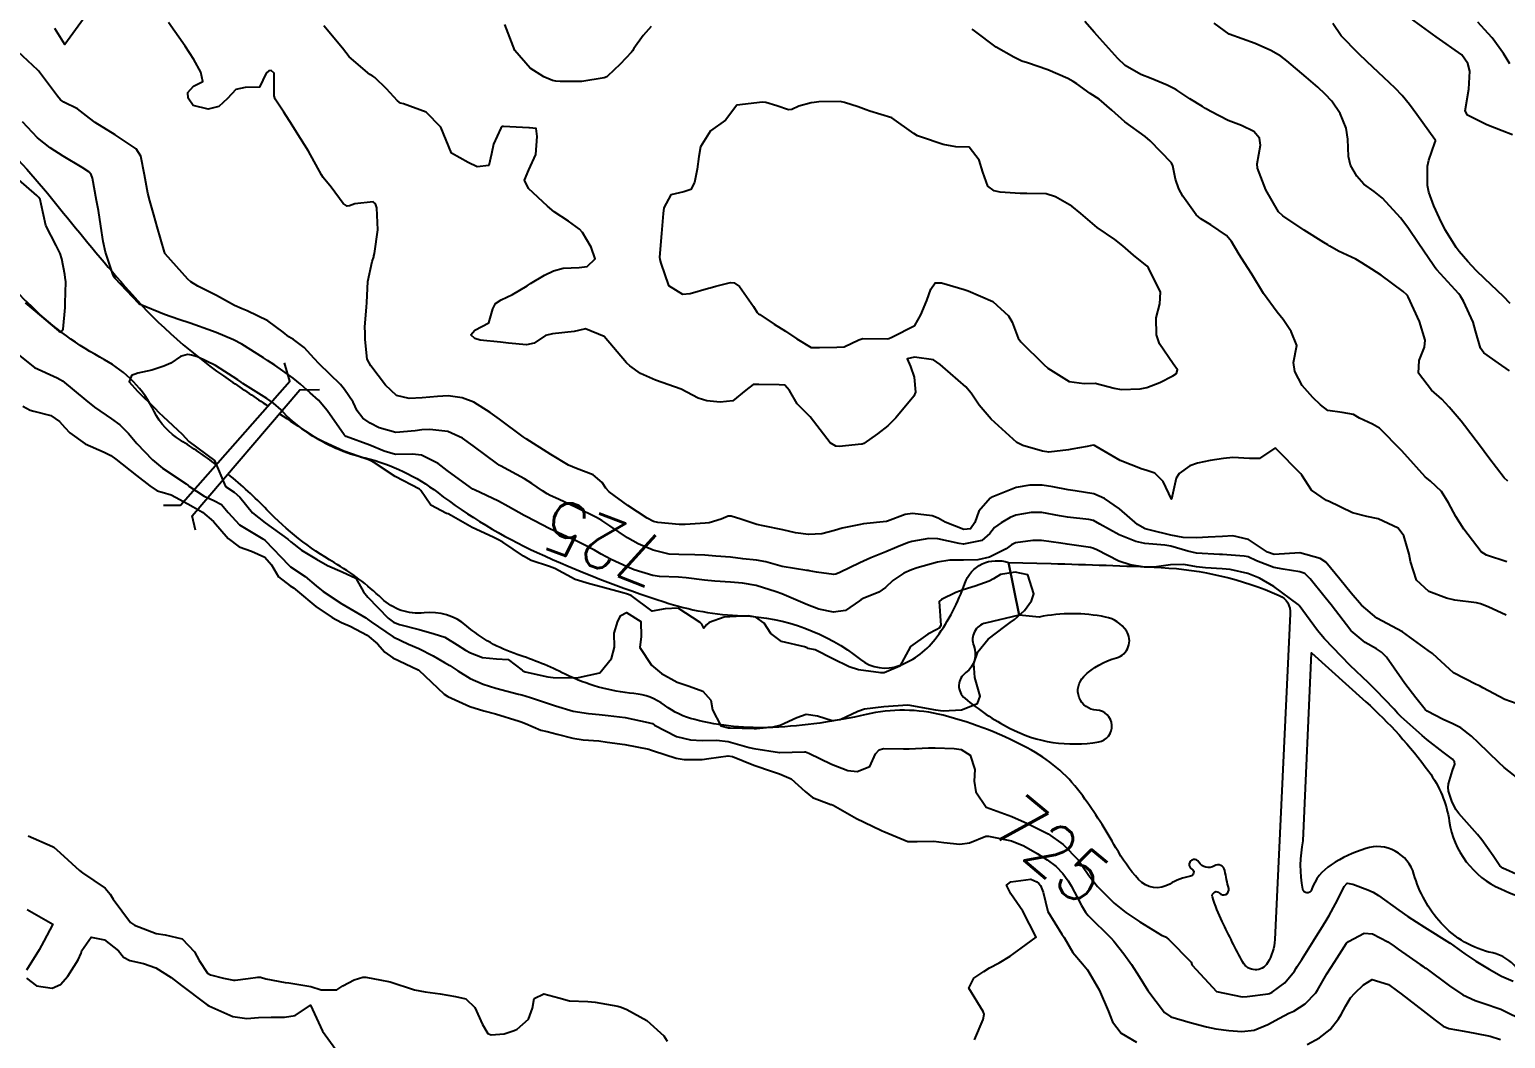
# Model space of a CAD drawing. Header units: metres. Extents: x 318500 to 325275, y 7408834 to 7428799.
# Drawn here: x 319965.3 to 320079.4, y 7410750.4 to 7410828.4 of the extents above; entities that cross this region are included whole.
import ezdxf
from ezdxf.enums import TextEntityAlignment as Align

# ---------------------------------------------------------------- set-up
doc = ezdxf.new("R2010")
doc.units = ezdxf.units.M
doc.header["$MEASUREMENT"] = 0
for name, color, linetype in [('Cotas', 45, 'Continuous'), ('Curvas de Nivel 1m', 11, 'Continuous'), ('Curvas de Nivel 5m', 15, 'Continuous'), ('Hidrografia', 140, 'Continuous'), ('Pontes_Viadutos_Tubos', 190, 'Continuous')]:
    doc.layers.add(name, color=color, linetype=linetype)
doc.styles.add('Style-STANDARD', font='STANDARD.shx')

msp = doc.modelspace()

# ---------------------------------------------------------------- linework, layer by layer
at = {"layer": 'Curvas de Nivel 1m', "flags": 128}
for points, elevation in [([(319969.51, 7410829.23), (319968.05, 7410827.24), (319967.3, 7410828.49)], 727), ([(320079.98, 7410820.26), (320079.16, 7410820.58), (320077.99, 7410821.05), (320076.49, 7410821.79), (320076.32, 7410822.11), (320076.6, 7410823.79), (320076.66, 7410825.18), (320076.52, 7410825.79), (320076.06, 7410826.44), (320074.08, 7410827.83), (320072.09, 7410829.28)], 733), ([(320081.12, 7410775.99), (320079.39, 7410776.62), (320077.67, 7410777.5), (320077.41, 7410777.66), (320077.15, 7410777.77), (320075.42, 7410778.66), (320074.15, 7410779.82), (320073.78, 7410780.16), (320073.45, 7410780.4), (320071.46, 7410781.85), (320069.48, 7410782.89), (320068.31, 7410783.9), (320067.5, 7410784.84), (320066.62, 7410785.92), (320065.53, 7410787.23), (320065.11, 7410787.52), (320063.54, 7410787.95), (320061.54, 7410787.83), (320061.04, 7410787.99), (320059.55, 7410788.99), (320058.34, 7410789.25), (320057.56, 7410789.22), (320056.45, 7410789.16), (320055.56, 7410789.11), (320054.5, 7410789.14), (320053.56, 7410789.32), (320051.98, 7410789.69), (320051.57, 7410789.8), (320050.97, 7410790.13), (320049.59, 7410791.34), (320048.43, 7410792.16), (320047.6, 7410792.51), (320046.16, 7410792.75), (320045.61, 7410792.81), (320044.43, 7410793.04), (320043.61, 7410793.17), (320042.66, 7410793.19), (320041.61, 7410792.99), (320039.79, 7410792.28), (320039.66, 7410792.22), (320039.6, 7410792.17), (320038.72, 7410791.16), (320038.4, 7410790.3), (320038.07, 7410789.8), (320037.56, 7410789.74), (320036.11, 7410790.32), (320035.57, 7410790.62), (320035.11, 7410790.8), (320033.58, 7410790.98), (320033.03, 7410790.92), (320031.65, 7410790.39), (320031.59, 7410790.37), (320031.57, 7410790.37), (320029.8, 7410790.18), (320029.57, 7410790.15), (320028.14, 7410789.85), (320027.56, 7410789.67), (320026.59, 7410789.42), (320025.55, 7410789.36), (320024.54, 7410789.49), (320023.56, 7410789.73), (320022.05, 7410790.03), (320021.56, 7410790.14), (320020.33, 7410790.54), (320019.57, 7410790.78), (320019.34, 7410790.78), (320018.79, 7410790.56), (320017.86, 7410790.27), (320017.56, 7410790.23), (320016.01, 7410790.15), (320015.56, 7410790.15), (320013.9, 7410790.29), (320013.57, 7410790.38), (320013.08, 7410790.63), (320011.58, 7410791.61), (320010.15, 7410792.67), (320009.89, 7410792.96), (320009.61, 7410793.38), (320008.9, 7410793.98), (320007.62, 7410794.46), (320006.99, 7410794.72), (320005.63, 7410795.56), (320003.73, 7410796.76), (320003.65, 7410796.81), (320003.5, 7410796.92), (320001.67, 7410798.27), (320000.95, 7410798.8), (319999.69, 7410799.59), (319998.79, 7410799.93), (319997.69, 7410800.08), (319996.88, 7410800.04), (319995.69, 7410799.94), (319994.67, 7410799.89), (319993.69, 7410800.1), (319992.84, 7410800.9), (319991.72, 7410802.41), (319991.44, 7410802.92), (319991.27, 7410804.45), (319991.27, 7410804.93), (319991.26, 7410805.42), (319991.39, 7410806.93), (319991.4, 7410807.31), (319991.49, 7410808.92), (319991.83, 7410810.47), (319991.94, 7410810.82), (319991.96, 7410810.92), (319992, 7410811.08), (319992.27, 7410812.91), (319992.17, 7410814.63), (319992.08, 7410814.92), (319991.89, 7410815.08), (319990.49, 7410814.94), (319990.06, 7410814.78), (319989.89, 7410814.75), (319989.58, 7410814.95), (319988.65, 7410816.22), (319988.04, 7410816.97), (319987.91, 7410817.16), (319986.89, 7410818.99), (319985.96, 7410820.48), (319985.63, 7410821.01), (319985, 7410822.02), (319984.31, 7410823.03), (319984.24, 7410823.28), (319984.24, 7410825.03), (319984.02, 7410825.23), (319983.84, 7410825.22), (319983.62, 7410825.03), (319983.1, 7410823.94), (319982, 7410823.92), (319981.29, 7410823.77), (319980.63, 7410823.07), (319979.98, 7410822.45), (319979.15, 7410822.26), (319977.98, 7410822.52), (319977.6, 7410823.11), (319977.57, 7410823.54), (319978, 7410824.03), (319978.73, 7410824.38), (319978.58, 7410825.1), (319978.03, 7410826.08), (319977.37, 7410827.12), (319976.07, 7410828.95)], 727), ([(320079.48, 7410783.14), (320078.08, 7410783.76), (320077.49, 7410784), (320077.19, 7410784.07), (320075.5, 7410784.3), (320074.87, 7410784.43), (320073.51, 7410784.96), (320072.56, 7410785.84), (320072.09, 7410787.29), (320071.98, 7410787.85), (320071.56, 7410789.27), (320071.12, 7410789.86), (320069.58, 7410790.58), (320068.72, 7410790.76), (320067.59, 7410791.05), (320065.75, 7410791.93), (320065.6, 7410792), (320064.44, 7410792.78), (320063.68, 7410793.96), (320063.62, 7410794.05), (320061.71, 7410795.99), (320061.65, 7410796.02), (320061.61, 7410796.03), (320061.53, 7410795.99), (320060.4, 7410795.24), (320059.64, 7410795.24), (320058.36, 7410795.31), (320057.64, 7410795.23), (320056.61, 7410795.08), (320055.63, 7410794.88), (320055.04, 7410794.67), (320054.21, 7410794.08), (320053.98, 7410793.72), (320053.6, 7410792.09), (320052.97, 7410793.46), (320052.31, 7410794.11), (320051.62, 7410794.35), (320051.33, 7410794.42), (320049.63, 7410795.08), (320047.79, 7410796.17), (320047.65, 7410796.25), (320047.56, 7410796.26), (320047.1, 7410796.18), (320045.9, 7410795.95), (320045.65, 7410795.9), (320044.13, 7410795.74), (320043.64, 7410795.81), (320042.11, 7410796.25), (320041.65, 7410796.47), (320039.68, 7410798.28), (320038.75, 7410799.36), (320038.12, 7410800.3), (320037.71, 7410800.77), (320035.94, 7410802.33), (320035.73, 7410802.51), (320035.21, 7410802.87), (320033.74, 7410803.07), (320033.17, 7410802.94), (320033.43, 7410802.36), (320033.72, 7410801.54), (320033.81, 7410800.36), (320033.7, 7410800.06), (320032.29, 7410798.38), (320031.99, 7410798.07), (320031.67, 7410797.76), (320030.89, 7410797.16), (320029.83, 7410796.41), (320029.71, 7410796.35), (320029.65, 7410796.34), (320027.92, 7410796.16), (320027.65, 7410796.19), (320027.23, 7410796.45), (320025.68, 7410798.47), (320024.67, 7410799.46), (320024.07, 7410800.49), (320023.71, 7410800.91), (320023.27, 7410800.93), (320021.71, 7410800.97), (320021.28, 7410800.95), (320020.7, 7410800.53), (320019.69, 7410799.7), (320018.72, 7410799.59), (320017.69, 7410799.7), (320017.01, 7410799.9), (320015.7, 7410800.6), (320013.71, 7410801.3), (320012.55, 7410801.81), (320011.73, 7410802.4), (320011.49, 7410802.65), (320009.76, 7410804.68), (320008.32, 7410805.26), (320007.76, 7410805.14), (320007.43, 7410805.05), (320005.76, 7410804.87), (320005.21, 7410804.74), (320004.35, 7410804.16), (320003.75, 7410804.03), (320002.37, 7410804.16), (320001.75, 7410804.23), (320000.18, 7410804.38), (319999.76, 7410804.51), (319999.46, 7410804.81), (319999.76, 7410805.16), (320000.83, 7410805.74), (320001.16, 7410806.8), (320001.36, 7410807.22), (320001.79, 7410807.52), (320002.67, 7410807.91), (320003.81, 7410808.59), (320003.91, 7410808.66), (320004.05, 7410808.76), (320005.14, 7410809.42), (320005.83, 7410809.75), (320006.59, 7410809.96), (320007.83, 7410810.02), (320008.45, 7410810.09), (320009.06, 7410810.69), (320008.75, 7410811.59), (320008.08, 7410812.71), (320007.86, 7410812.97), (320006.99, 7410813.6), (320005.88, 7410814.32), (320005.37, 7410814.74), (320003.91, 7410816.12), (320003.59, 7410816.77), (320003.93, 7410817.56), (320004.46, 7410818.75), (320004.58, 7410820.13), (320004.49, 7410820.75), (320003.97, 7410820.8), (320003.92, 7410820.81), (320001.97, 7410820.92), (320001.86, 7410820.9), (320001.77, 7410820.79), (320001.21, 7410819.54), (320001.05, 7410818.8), (320000.84, 7410817.89), (319999.93, 7410817.79), (319999.23, 7410818.12), (319997.94, 7410818.84), (319997.14, 7410820.85), (319995.99, 7410822.01), (319994.23, 7410822.66), (319994, 7410822.72), (319993.78, 7410822.89), (319992.94, 7410823.83), (319992.02, 7410824.7), (319991.88, 7410824.79), (319991.63, 7410824.93), (319990.04, 7410826.29), (319989.52, 7410826.96), (319988.08, 7410828.69)], 728), ([(320013.39, 7410828.64), (320012.77, 7410827.94), (320012.05, 7410826.94), (320011.94, 7410826.76), (320011.86, 7410826.65), (320010.98, 7410825.72), (320010.02, 7410824.8), (320009.95, 7410824.75), (320009.76, 7410824.68), (320008.02, 7410824.38), (320006.36, 7410824.38), (320006.02, 7410824.41), (320005.75, 7410824.47), (320005.1, 7410824.74), (320004.03, 7410825.42), (320002.84, 7410826.78), (320002.08, 7410828.79)], 729), ([(320079.54, 7410787.26), (320077.96, 7410787.77), (320077.54, 7410788.03), (320076.21, 7410789.79), (320075.58, 7410790.75), (320075.03, 7410791.81), (320074.49, 7410792.69), (320073.62, 7410793.49), (320073.23, 7410793.83), (320071.65, 7410795.58), (320071.4, 7410795.85), (320069.68, 7410797.58), (320069.14, 7410797.89), (320068.15, 7410798.36), (320067.69, 7410798.64), (320066.81, 7410798.79), (320065.69, 7410798.95), (320065.14, 7410799.38), (320064.54, 7410799.95), (320063.71, 7410800.89), (320063.15, 7410801.97), (320063.05, 7410802.66), (320063.29, 7410803.97), (320062.86, 7410805.07), (320062.24, 7410805.98), (320061.79, 7410806.55), (320060.72, 7410808), (320059.83, 7410809.48), (320059.49, 7410810.02), (320058.83, 7410811.01), (320058.24, 7410812.03), (320057.87, 7410812.47), (320056.64, 7410813.3), (320055.89, 7410813.78), (320055.52, 7410814.07), (320054.48, 7410815.51), (320054.18, 7410816.09), (320053.93, 7410816.83), (320053.72, 7410817.88), (320053.6, 7410818.1), (320051.97, 7410819.81), (320051.58, 7410820.13), (320049.99, 7410821.27), (320049.01, 7410822.16), (320048.01, 7410823.03), (320047.31, 7410823.47), (320046.29, 7410824.2), (320046.02, 7410824.4), (320045.6, 7410824.63), (320044.04, 7410825.29), (320042.47, 7410825.82), (320042.05, 7410825.97), (320041.42, 7410826.26), (320040.06, 7410827.04), (320038.37, 7410828.31), (320038.21, 7410828.44)], 729), ([(320079.73, 7410802.03), (320078.89, 7410802.61), (320077.75, 7410803.4), (320077.49, 7410803.77), (320077.12, 7410805.12), (320076.93, 7410805.78), (320076.18, 7410807.41), (320075.95, 7410807.8), (320075.81, 7410807.97), (320074.13, 7410809.83), (320074, 7410809.99), (320073.84, 7410810.22), (320072.74, 7410811.84), (320071.88, 7410813.11), (320071.32, 7410813.86), (320069.91, 7410815.37), (320069.28, 7410815.89), (320068.48, 7410816.46), (320067.93, 7410817.07), (320067.45, 7410817.91), (320067.28, 7410818.59), (320067.25, 7410819.92), (320067.12, 7410820.78), (320066.65, 7410821.92), (320066.01, 7410822.86), (320065.49, 7410823.41), (320064.92, 7410823.95), (320064.03, 7410824.72), (320062.52, 7410825.98), (320062.06, 7410826.34), (320061.28, 7410826.78), (320060.07, 7410827.32), (320058.08, 7410828.04), (320056.92, 7410828.89)], 731), ([(320079.8, 7410807.23), (320079.28, 7410807.76), (320077.83, 7410809.13), (320077.16, 7410809.78), (320076.53, 7410810.47), (320075.85, 7410811.25), (320075.62, 7410811.56), (320075.45, 7410811.81), (320074.77, 7410812.92), (320074.33, 7410813.82), (320073.9, 7410814.77), (320073.51, 7410815.83), (320073.41, 7410816.35), (320073.4, 7410817.84), (320073.49, 7410818.3), (320073.97, 7410819.64), (320074.02, 7410819.77), (320074.02, 7410819.83), (320073.97, 7410819.91), (320072.57, 7410821.84), (320072.01, 7410822.62), (320071.45, 7410823.3), (320070.91, 7410823.87), (320070.03, 7410824.7), (320068.73, 7410825.9), (320068.06, 7410826.55), (320066.73, 7410827.92), (320066.09, 7410828.87)], 732), ([(320079.76, 7410825.75), (320079.27, 7410826.55), (320078.39, 7410827.77), (320078.08, 7410828.11), (320077.28, 7410828.97)], 734), ([(320080.91, 7410770.12), (320079.32, 7410771.35), (320078.91, 7410771.75), (320077.35, 7410773.26), (320076.79, 7410773.78), (320075.98, 7410774.41), (320075.37, 7410774.72), (320074.62, 7410775.06), (320073.38, 7410775.71), (320073.23, 7410775.83), (320072.49, 7410776.74), (320071.66, 7410777.85), (320071.41, 7410778.17), (320070.23, 7410779.87), (320069.85, 7410780.28), (320069.45, 7410780.52), (320068.58, 7410781.02), (320067.49, 7410781.91), (320067.46, 7410781.94), (320065.94, 7410783.93), (320065.5, 7410784.5), (320064.34, 7410785.95), (320063.91, 7410786.34), (320063.53, 7410786.49), (320062.23, 7410786.68), (320061.53, 7410786.82), (320060.19, 7410787.34), (320059.54, 7410787.63), (320059.22, 7410787.69), (320057.54, 7410787.81), (320057.31, 7410787.82), (320055.54, 7410787.93), (320054.86, 7410788.08), (320053.55, 7410788.47), (320053.1, 7410788.55), (320051.55, 7410788.67), (320050.85, 7410788.83), (320049.56, 7410789.33), (320048.08, 7410790.16), (320047.57, 7410790.44), (320047.22, 7410790.53), (320045.58, 7410790.71), (320044.96, 7410790.82), (320043.58, 7410791.06), (320042.76, 7410791.06), (320041.58, 7410790.86), (320041.15, 7410790.69), (320040.45, 7410790.27), (320039.94, 7410789.9), (320039.56, 7410789.44), (320038.94, 7410788.9), (320037.54, 7410788.62), (320037.19, 7410788.67), (320035.55, 7410789.03), (320034.84, 7410789.06), (320033.55, 7410788.82), (320033.2, 7410788.71), (320032.38, 7410788.38), (320031.54, 7410788.03), (320030.37, 7410787.56), (320029.53, 7410787.18), (320027.96, 7410786.43), (320027.67, 7410786.29), (320027.52, 7410786.26), (320026.18, 7410786.46), (320025.61, 7410786.56), (320025.52, 7410786.57), (320025.42, 7410786.58), (320023.52, 7410786.88), (320022.26, 7410787.24), (320021.53, 7410787.37), (320020.48, 7410787.48), (320019.53, 7410787.6), (320018.39, 7410787.7), (320017.53, 7410787.76), (320016.75, 7410787.79), (320015.53, 7410787.81), (320014.78, 7410787.85), (320013.54, 7410788.15), (320012.38, 7410788.64), (320011.55, 7410789.12), (320010.19, 7410790.04), (320009.57, 7410790.46), (320009.15, 7410790.69), (320007.58, 7410791.46), (320006.22, 7410792.09), (320005.59, 7410792.37), (320005.36, 7410792.5), (320005, 7410792.74), (320004.16, 7410793.31), (320003.6, 7410793.66), (320001.74, 7410794.67), (320001.62, 7410794.73), (320001.53, 7410794.79), (319999.64, 7410796.23), (319998.8, 7410796.82), (319997.66, 7410797.32), (319996.29, 7410797.49), (319995.66, 7410797.46), (319995.15, 7410797.38), (319993.65, 7410797.26), (319992.37, 7410797.62), (319991.66, 7410797.96), (319991.09, 7410798.35), (319990.67, 7410798.93), (319990.34, 7410799.6), (319989.69, 7410800.58), (319989.36, 7410800.95), (319987.72, 7410802.55), (319987.33, 7410802.98), (319986.57, 7410803.82), (319985.74, 7410804.43), (319985.39, 7410804.65), (319984.93, 7410805.01), (319983.76, 7410805.89), (319982.15, 7410806.67), (319981.78, 7410806.81), (319981.18, 7410807.06), (319979.79, 7410807.85), (319978.34, 7410808.57), (319977.81, 7410808.89), (319977.57, 7410809.11), (319975.83, 7410811.07), (319975.8, 7410811.1), (319975.79, 7410811.13), (319975.76, 7410811.2), (319975.2, 7410813.14), (319974.93, 7410814.09), (319974.64, 7410815.15), (319974.49, 7410815.75), (319974.22, 7410817.16), (319973.93, 7410818.62), (319973.58, 7410819.17), (319971.96, 7410820.26), (319970.42, 7410821.21), (319969.97, 7410821.56), (319969.03, 7410822.28), (319967.99, 7410822.79), (319967.72, 7410822.98), (319967.49, 7410823.25), (319966.02, 7410825.21), (319965.97, 7410825.27), (319964.05, 7410827.06)], 726), ([(319965, 7410807.28), (319965.77, 7410806.62), (319967.41, 7410805.25), (319967.59, 7410805.08), (319967.75, 7410805), (319967.94, 7410805.24), (319968.1, 7410806.91), (319968.1, 7410807.24), (319968.15, 7410808.89), (319968.1, 7410809.24), (319968.05, 7410809.47), (319967.82, 7410810.69), (319967.69, 7410811.1), (319967.62, 7410811.24), (319967.38, 7410811.71), (319966.6, 7410813.26), (319966.24, 7410814.91), (319966.16, 7410815.27), (319966.05, 7410815.43), (319965.89, 7410815.58), (319963.91, 7410817.29)], 724), ([(319964.81, 7410799.28), (319965.37, 7410798.98), (319965.67, 7410798.89), (319966.99, 7410798.57), (319967.66, 7410798.11), (319968.06, 7410797.64), (319968.46, 7410797.23), (319969.64, 7410796.37), (319971.1, 7410795.72), (319971.62, 7410795.46), (319972, 7410795.18), (319973.6, 7410793.93), (319974.64, 7410793.14), (319975.19, 7410792.74), (319975.59, 7410792.64), (319976.27, 7410792.43), (319977.58, 7410791.73), (319977.98, 7410791.51), (319978.7, 7410791.09), (319979.56, 7410790.36), (319980.7, 7410789.06), (319981.53, 7410788.41), (319982.5, 7410788.07), (319983.52, 7410787.62), (319984.05, 7410787.02), (319984.57, 7410786.09), (319985.49, 7410785.4), (319985.74, 7410785.25), (319986.05, 7410784.99), (319987.47, 7410783.8), (319988.72, 7410782.96), (319989.45, 7410782.57), (319990.12, 7410782.27), (319991.44, 7410781.57), (319992.22, 7410780.91), (319992.79, 7410780.26), (319993.42, 7410779.82), (319995.38, 7410778.9), (319995.41, 7410778.89), (319997.38, 7410777.03), (319997.67, 7410776.84), (319999.37, 7410776.06), (320000.44, 7410775.73), (320001.36, 7410775.49), (320003.18, 7410774.94), (320003.35, 7410774.88), (320003.68, 7410774.76), (320004.86, 7410774.25), (320005.34, 7410774.13), (320006.12, 7410773.94), (320007.34, 7410773.62), (320008.14, 7410773.5), (320009.34, 7410773.4), (320009.99, 7410773.32), (320011.34, 7410773.12), (320013.2, 7410772.76), (320013.33, 7410772.72), (320013.58, 7410772.63), (320015.32, 7410772.06), (320015.95, 7410771.96), (320017.32, 7410771.97), (320017.85, 7410772.04), (320019.33, 7410772.25), (320019.68, 7410772.19), (320021.32, 7410771.53), (320022.77, 7410771.03), (320023.31, 7410770.87), (320024.21, 7410770.48), (320025.29, 7410769.49), (320025.86, 7410769.04), (320027.28, 7410768.5), (320027.33, 7410768.49), (320027.46, 7410768.44), (320029.26, 7410767.4), (320031.13, 7410766.51), (320031.25, 7410766.45), (320031.38, 7410766.39), (320033.24, 7410765.63), (320033.96, 7410765.63), (320035.24, 7410765.65), (320036.01, 7410765.55), (320037.24, 7410765.43), (320038, 7410765.53), (320039.25, 7410766.03), (320039.47, 7410766.05), (320041.24, 7410765.69), (320042.19, 7410765.29), (320043.23, 7410764.71), (320044.01, 7410764.22), (320044.7, 7410763.69), (320045.21, 7410763.16), (320045.61, 7410762.6), (320045.86, 7410762.19), (320046.66, 7410760.69), (320046.95, 7410760.17), (320047.17, 7410759.9), (320048.94, 7410758.15), (320049.14, 7410757.93), (320049.93, 7410756.94), (320050.53, 7410756.13), (320051.11, 7410755.2), (320051.78, 7410754.11), (320053.06, 7410752.4), (320053.56, 7410752.08), (320055.06, 7410751.63), (320056.31, 7410751.31), (320057.05, 7410751.15), (320058.03, 7410751.01), (320059.05, 7410750.94), (320060.01, 7410751.04), (320061.05, 7410751.47), (320061.96, 7410751.98), (320062.69, 7410752.35), (320063.07, 7410752.52), (320063.94, 7410753.08), (320064.76, 7410753.93), (320064.89, 7410754.13), (320065.1, 7410754.49), (320065.63, 7410755.41), (320065.95, 7410755.92), (320066.41, 7410756.64), (320067.14, 7410757.76), (320067.28, 7410757.91), (320068.51, 7410758.53), (320069.15, 7410758.5), (320070.33, 7410757.86), (320070.81, 7410757.53), (320071.13, 7410757.3), (320072.83, 7410756.13), (320073.12, 7410755.93), (320073.18, 7410755.89), (320073.26, 7410755.83), (320075.1, 7410754.46), (320076.14, 7410753.78), (320077.08, 7410753.34), (320077.71, 7410753.13), (320079.07, 7410752.67), (320081.01, 7410751.72)], 726), ([(319965.23, 7410766.06), (319967.12, 7410765.24), (319967.22, 7410765.18), (319967.69, 7410764.76), (319969.19, 7410763.4), (319969.44, 7410763.21), (319971.18, 7410762.01), (319971.56, 7410761.57), (319971.79, 7410761.18), (319973.14, 7410759.37), (319973.45, 7410759.16), (319975.13, 7410758.51), (319975.83, 7410758.42), (319977.12, 7410758.1), (319978.09, 7410757.1), (319978.44, 7410756.42), (319979.09, 7410755.46), (319979.33, 7410755.31), (319980.34, 7410755.06), (319981.09, 7410754.91), (319981.23, 7410754.91), (319982.23, 7410755.04), (319982.98, 7410755.15), (319983.09, 7410755.15), (319983.2, 7410755.14), (319983.6, 7410755.02), (319985.09, 7410754.72), (319985.39, 7410754.69), (319987.08, 7410754.42), (319987.88, 7410754.16), (319989.08, 7410754.15), (319989.55, 7410754.48), (319990.42, 7410754.93), (319991.09, 7410755.14), (319991.33, 7410755.15), (319992.53, 7410754.9), (319993.09, 7410754.81), (319993.2, 7410754.77), (319995.08, 7410754.15), (319995.92, 7410754.01), (319997.08, 7410753.85), (319998.26, 7410753.64), (319999.07, 7410753.47), (319999.76, 7410752.8), (320000.35, 7410751.48), (320000.76, 7410750.79), (320001.03, 7410750.67), (320002.03, 7410750.77), (320002.79, 7410751.01), (320003.04, 7410751.11), (320003.9, 7410751.89), (320004.21, 7410752.74), (320004.34, 7410753.48), (320005.08, 7410753.86), (320006.24, 7410753.55), (320007.07, 7410753.32), (320008.5, 7410753.26), (320009.07, 7410753.2), (320010.81, 7410752.9), (320011.06, 7410752.83), (320011.5, 7410752.65), (320013.05, 7410751.78), (320014.37, 7410750.61), (320014.62, 7410750.2)], 727), ([(320038.38, 7410750.29), (320039.06, 7410751.87), (320039.14, 7410752.28), (320039.06, 7410752.49), (320037.94, 7410754.3), (320038.32, 7410755.07), (320039.11, 7410755.59), (320039.54, 7410755.85), (320040.28, 7410756.26), (320041.13, 7410756.76), (320041.99, 7410757.38), (320043.14, 7410758.23), (320042.12, 7410760.24), (320041.19, 7410761.59), (320040.86, 7410762.26), (320041.2, 7410762.5), (320042.73, 7410762.71), (320043.2, 7410762.5), (320043.36, 7410762.38), (320043.49, 7410762.23), (320043.69, 7410761.72), (320044.06, 7410760.22), (320045.14, 7410758.46), (320045.31, 7410758.2), (320045.99, 7410757.05), (320046.72, 7410756.18), (320047.11, 7410755.71), (320048.01, 7410754.16), (320048.73, 7410752.49), (320048.86, 7410752.15), (320049.06, 7410751.7), (320049.72, 7410750.81), (320050.91, 7410750.12)], 727), ([(319965.16, 7410760.38), (319967.14, 7410759.24), (319966.45, 7410757.92), (319966.08, 7410757.26), (319965.09, 7410755.67)], 728), ([(319965.09, 7410755.06), (319965.88, 7410754.46), (319967.08, 7410754.29), (319967.74, 7410754.57), (319968.3, 7410755.22), (319969.1, 7410756.48), (319969.33, 7410756.99), (319969.37, 7410757.21), (319970.09, 7410758.24), (319971.12, 7410758.03), (319972.21, 7410757.17), (319972.61, 7410756.68), (319973.1, 7410756.44), (319974.15, 7410756.19), (319975.1, 7410755.86), (319976.28, 7410755.12), (319977.08, 7410754.49), (319978.96, 7410753.08), (319979.06, 7410753.01), (319979.2, 7410752.93), (319981.05, 7410752.09), (319982.14, 7410751.94), (319983.04, 7410752.01), (319984, 7410752.06), (319985.05, 7410752.06), (319985.87, 7410752.17), (319987.06, 7410752.97), (319987.98, 7410750.96), (319989.02, 7410749.56)], 728), ([(320064.11, 7410749.94), (320065.05, 7410750.45), (320065.88, 7410751.09), (320066.53, 7410751.92), (320066.72, 7410752.25), (320067.08, 7410752.92), (320067.45, 7410753.54), (320067.79, 7410753.9), (320068.44, 7410754.55), (320069.11, 7410754.96), (320070.39, 7410754.57), (320071.09, 7410754.06), (320071.36, 7410753.85), (320073.07, 7410752.54), (320073.98, 7410751.82), (320074.61, 7410751.36), (320075.05, 7410751.18), (320076.23, 7410750.96), (320077.05, 7410750.82), (320078.24, 7410750.57), (320079.05, 7410750.32)], 727)]:
    msp.add_lwpolyline(points, dxfattribs=dict(at, elevation=elevation))
for points, elevation in [([(320050.68, 7410810.97), (320049.86, 7410811.68), (320049.23, 7410812.16), (320047.87, 7410813.1), (320046.6, 7410814.19), (320045.9, 7410814.75), (320044.65, 7410815.48), (320043.91, 7410815.7), (320042.43, 7410815.72), (320041.91, 7410815.73), (320040.36, 7410815.83), (320039.91, 7410815.93), (320039.4, 7410816.29), (320039.03, 7410817.39), (320038.73, 7410818.3), (320037.96, 7410819.31), (320036.94, 7410819.34), (320035.96, 7410819.52), (320034.21, 7410820.11), (320033.97, 7410820.2), (320033.69, 7410820.36), (320031.99, 7410821.57), (320030.3, 7410822.1), (320030, 7410822.19), (320029.4, 7410822.42), (320028.33, 7410822.76), (320028, 7410822.83), (320026.35, 7410822.81), (320026, 7410822.77), (320025.75, 7410822.73), (320024.79, 7410822.48), (320024.26, 7410822.22), (320024, 7410822.21), (320023.11, 7410822.5), (320022.24, 7410822.76), (320022, 7410822.79), (320020, 7410822.55), (320019.14, 7410821.4), (320017.97, 7410820.57), (320017.2, 7410819.33), (320017.06, 7410818.58), (320016.95, 7410817.6), (320016.74, 7410816.59), (320016.45, 7410816.05), (320015.91, 7410815.85), (320014.9, 7410815.62), (320014.37, 7410814.62), (320014.31, 7410814.19), (320014.18, 7410812.63), (320014.02, 7410810.81), (320014.05, 7410810.63), (320014.13, 7410810.33), (320014.72, 7410808.62), (320015.8, 7410807.95), (320016.4, 7410808), (320017.81, 7410808.4), (320017.94, 7410808.43), (320018.38, 7410808.56), (320019.51, 7410808.86), (320019.81, 7410808.81), (320020.21, 7410808.54), (320021.31, 7410807), (320021.58, 7410806.52), (320021.69, 7410806.43), (320021.78, 7410806.38), (320022.9, 7410805.63), (320023.77, 7410805.08), (320024.66, 7410804.48), (320025.75, 7410803.82), (320026.39, 7410803.82), (320027.75, 7410803.85), (320028.31, 7410803.88), (320029.44, 7410804.41), (320029.76, 7410804.51), (320031.66, 7410804.5), (320031.76, 7410804.51), (320031.98, 7410804.61), (320033.77, 7410805.53), (320034.24, 7410806.35), (320034.69, 7410807.45), (320035, 7410808.34), (320035.34, 7410808.81), (320035.82, 7410808.82), (320037.58, 7410808.31), (320037.81, 7410808.24), (320037.9, 7410808.21), (320039.8, 7410807.38), (320041.02, 7410806.26), (320041.29, 7410805.77), (320041.76, 7410804.54), (320041.97, 7410804.25), (320043.73, 7410802.51), (320044.06, 7410802.23), (320045.71, 7410801.2), (320046.85, 7410801.04), (320047.71, 7410801.06), (320049.19, 7410800.68), (320049.71, 7410800.57), (320051.2, 7410800.63), (320051.71, 7410800.74), (320052.7, 7410801.12), (320053.72, 7410801.62), (320054, 7410801.81), (320054.07, 7410802.09), (320053.74, 7410802.57), (320052.68, 7410804.11), (320052.45, 7410804.79), (320052.42, 7410806.11), (320052.71, 7410807.2), (320052.75, 7410808.11), (320051.84, 7410809.99), (320051.72, 7410810.12)], 728), ([(319978.31, 7410803.1), (319977.85, 7410803.23), (319977.73, 7410803.26), (319977.55, 7410803.29), (319977.01, 7410803.12), (319976.25, 7410802.6), (319975.72, 7410802.37), (319974.79, 7410802.07), (319973.71, 7410801.84), (319973.21, 7410801.66), (319973.04, 7410801.17), (319973.69, 7410800.45), (319975.02, 7410799.14), (319975.34, 7410798.81), (319975.66, 7410798.5), (319977.12, 7410797.12), (319977.64, 7410796.55), (319979.62, 7410795.08), (319980.49, 7410793.07), (319981.16, 7410792.63), (319981.58, 7410792.24), (319982.56, 7410791.04), (319983.56, 7410790.27), (319985.29, 7410789), (319985.54, 7410788.8), (319986.37, 7410788.15), (319987.52, 7410787.45), (319988.38, 7410786.96), (319989.51, 7410786.49), (319990.55, 7410785.98), (319991.15, 7410784.93), (319991.48, 7410784.53), (319993.05, 7410782.9), (319993.46, 7410782.59), (319993.94, 7410782.4), (319995.45, 7410782.01), (319996.61, 7410781.69), (319997.44, 7410781.43), (319998.4, 7410780.83), (319999.03, 7410780.42), (319999.42, 7410780.21), (320000.36, 7410779.86), (320001.42, 7410779.75), (320002.33, 7410779.69), (320003.41, 7410778.88), (320003.47, 7410778.82), (320003.65, 7410778.76), (320005.4, 7410778.37), (320005.82, 7410778.31), (320007.4, 7410778.29), (320007.78, 7410778.32), (320009.41, 7410778.68), (320010.33, 7410779.77), (320010.55, 7410780.66), (320010.53, 7410781.74), (320010.8, 7410782.66), (320011.03, 7410783.09), (320011.47, 7410783.34), (320012.59, 7410782.64), (320012.61, 7410781.48), (320012.52, 7410780.64), (320013.42, 7410779.26), (320014.18, 7410778.62), (320015.4, 7410777.95), (320016.33, 7410777.65), (320017.39, 7410777.25), (320017.99, 7410776.56), (320018.13, 7410775.8), (320018.76, 7410774.56), (320019.36, 7410774.43), (320019.49, 7410774.42), (320021.36, 7410774.36), (320021.52, 7410774.36), (320022.81, 7410774.5), (320023.36, 7410774.62), (320024.64, 7410775.21), (320025.37, 7410775.48), (320026.25, 7410775.34), (320027.37, 7410774.99), (320028.01, 7410775.07), (320029.37, 7410775.71), (320029.89, 7410775.89), (320031.38, 7410776.07), (320033.2, 7410776.19), (320033.38, 7410776.18), (320034.92, 7410775.89), (320035.37, 7410775.81), (320035.97, 7410775.72), (320037.38, 7410775.82), (320038.61, 7410776.29), (320038.81, 7410776.87), (320038.4, 7410778.3), (320038.34, 7410779.38), (320038.64, 7410780.29), (320039.45, 7410781.28), (320040.72, 7410782.26), (320041.15, 7410782.57), (320041.47, 7410782.8), (320042.24, 7410783.48), (320042.78, 7410784.24), (320042.96, 7410784.77), (320042.51, 7410786.24), (320041.52, 7410786.46), (320040.38, 7410786.27), (320039.86, 7410785.93), (320039.51, 7410785.76), (320038.43, 7410785.38), (320037.5, 7410785.08), (320036.95, 7410784.87), (320035.82, 7410784.33), (320035.64, 7410784.18), (320035.77, 7410782.33), (320035.66, 7410782.12), (320035.46, 7410782.01), (320034.77, 7410781.66), (320033.44, 7410780.7), (320033.25, 7410780.36), (320032.62, 7410779.18), (320031.41, 7410778.68), (320031.14, 7410778.67), (320029.42, 7410778.9), (320028.7, 7410779.14), (320027.43, 7410779.76), (320026.06, 7410780.46), (320025.53, 7410780.56), (320025.44, 7410780.59), (320025.24, 7410780.67), (320023.45, 7410781.1), (320022.65, 7410781.7), (320022.12, 7410782.51), (320021.47, 7410782.98), (320020.91, 7410783.08), (320019.47, 7410783.01), (320019.04, 7410782.98), (320017.87, 7410782.57), (320017.66, 7410782.37), (320017.46, 7410782.12), (320017.3, 7410782.42), (320017.18, 7410782.57), (320015.48, 7410783.66), (320014.47, 7410783.62), (320013.47, 7410783.43), (320011.85, 7410784.65), (320011.49, 7410784.79), (320011.31, 7410784.83), (320009.5, 7410785.32), (320008.63, 7410785.56), (320007.51, 7410785.89), (320005.93, 7410786.73), (320005.52, 7410786.88), (320004.11, 7410787.35), (320003.52, 7410787.68), (320001.93, 7410788.78), (320001.54, 7410788.99), (320001.18, 7410789.16), (319999.56, 7410789.9), (319997.93, 7410790.83), (319997.69, 7410790.96), (319997.57, 7410791), (319996.35, 7410791.63), (319995.59, 7410792.77), (319995.47, 7410792.87), (319993.6, 7410793.86), (319991.99, 7410794.91), (319991.62, 7410795.12), (319991.33, 7410795.22), (319989.63, 7410795.81), (319988.07, 7410796.54), (319987.65, 7410796.74), (319987.2, 7410796.98), (319986.29, 7410797.63), (319985.66, 7410798.12), (319985.2, 7410798.54), (319984.78, 7410799.01), (319984.19, 7410799.53), (319983.68, 7410799.88), (319981.81, 7410801.05), (319981.7, 7410801.13), (319981.44, 7410801.32), (319979.72, 7410802.42)], 724)]:
    msp.add_lwpolyline(points, close=True, dxfattribs=dict(at, elevation=elevation))
at = {"layer": 'Curvas de Nivel 5m', "flags": 128}
for points, elevation in [([(320079.62, 7410793.49), (320079.32, 7410793.75), (320078.13, 7410795.28), (320077.79, 7410795.77), (320077.65, 7410795.96), (320076.27, 7410797.79), (320076.01, 7410798.12), (320075.69, 7410798.48), (320075.08, 7410799.2), (320074.5, 7410799.82), (320073.71, 7410800.53), (320072.71, 7410801.84), (320072.75, 7410802.83), (320073.18, 7410803.84), (320073.21, 7410804.39), (320072.78, 7410805.84), (320071.9, 7410807.75), (320071.85, 7410807.85), (320071.81, 7410807.9), (320071.51, 7410808.16), (320069.83, 7410809.42), (320069.1, 7410809.89), (320068.32, 7410810.38), (320067.85, 7410810.65), (320066.51, 7410811.27), (320065.86, 7410811.65), (320065.69, 7410811.76), (320065.38, 7410811.94), (320063.87, 7410812.9), (320062.22, 7410813.99), (320061.89, 7410814.31), (320060.9, 7410816), (320060.25, 7410817.7), (320060.22, 7410818.01), (320060.5, 7410819.47), (320060.41, 7410820.01), (320059.98, 7410820.53), (320059.03, 7410820.98), (320057.99, 7410821.37), (320056.66, 7410822.06), (320056.24, 7410822.31), (320056, 7410822.45), (320055.03, 7410823.06), (320054.02, 7410823.71), (320053.78, 7410823.85), (320053.27, 7410824.1), (320052.03, 7410824.61), (320051.23, 7410824.94), (320050.04, 7410825.62), (320049.46, 7410826.16), (320048.07, 7410827.72), (320047.66, 7410828.18), (320046.92, 7410829.02)], 730), ([(320080.48, 7410762.99), (320079.22, 7410763.57), (320079, 7410763.75), (320078.47, 7410764.52), (320077.61, 7410765.77), (320077.26, 7410766.16), (320075.81, 7410767.79), (320075.6, 7410768.11), (320075.29, 7410768.75), (320075.02, 7410769.52), (320074.99, 7410769.8), (320075.01, 7410770.1), (320075.32, 7410771.13), (320075.51, 7410771.61), (320075.49, 7410771.8), (320075.33, 7410771.99), (320074.62, 7410772.53), (320073.36, 7410773.51), (320072.98, 7410773.83), (320071.37, 7410775.28), (320071.08, 7410775.56), (320070.81, 7410775.86), (320069.4, 7410777.33), (320068.84, 7410777.89), (320067.43, 7410779.24), (320066.75, 7410779.92), (320065.45, 7410781.31), (320065.15, 7410781.63), (320064.89, 7410781.94), (320063.49, 7410783.87), (320063.39, 7410783.96), (320061.51, 7410785.35), (320060.42, 7410786), (320059.52, 7410786.36), (320058.15, 7410786.66), (320057.53, 7410786.72), (320056.25, 7410786.78), (320055.53, 7410786.87), (320054.57, 7410787.04), (320053.53, 7410787.03), (320052.27, 7410786.85), (320051.53, 7410786.84), (320050.41, 7410787.02), (320049.53, 7410787.3), (320047.83, 7410788.17), (320047.54, 7410788.31), (320047.35, 7410788.36), (320045.55, 7410788.61), (320045.05, 7410788.7), (320043.55, 7410788.9), (320042.89, 7410788.89), (320041.55, 7410788.71), (320041.24, 7410788.56), (320040.83, 7410788.26), (320039.53, 7410787.62), (320038.64, 7410787.4), (320037.53, 7410787.37), (320036.48, 7410787.37), (320035.53, 7410787.22), (320033.95, 7410786.78), (320033.52, 7410786.64), (320032.92, 7410786.37), (320032.08, 7410785.81), (320031.5, 7410785.28), (320030.99, 7410784.91), (320029.78, 7410784.41), (320029.59, 7410784.31), (320029.49, 7410784.23), (320028.42, 7410783.49), (320027.47, 7410783.35), (320026.36, 7410783.58), (320025.48, 7410783.92), (320024.22, 7410784.48), (320023.49, 7410784.77), (320023.06, 7410784.93), (320021.5, 7410785.42), (320020.44, 7410785.6), (320019.51, 7410785.67), (320018.31, 7410785.76), (320017.51, 7410785.84), (320016.09, 7410786.01), (320015.51, 7410786.06), (320014.02, 7410786.12), (320013.51, 7410786.19), (320012.07, 7410786.64), (320011.52, 7410786.86), (320010.29, 7410787.43), (320009.53, 7410787.85), (320009, 7410788.15), (320007.95, 7410788.7), (320007.54, 7410788.91), (320007.19, 7410789.06), (320005.56, 7410789.8), (320003.72, 7410790.76), (320003.62, 7410790.81), (320003.57, 7410790.84), (320002.34, 7410791.54), (320001.58, 7410791.93), (319999.72, 7410792.81), (319999.59, 7410792.88), (319999.41, 7410793), (319997.61, 7410794.32), (319996.92, 7410794.85), (319995.63, 7410795.51), (319994.93, 7410795.57), (319993.63, 7410795.55), (319992.74, 7410795.8), (319991.64, 7410796.27), (319989.82, 7410796.95), (319989.71, 7410797.01), (319989.65, 7410797.08), (319988.34, 7410798.96), (319987.68, 7410799.74), (319987.04, 7410800.33), (319986.27, 7410800.99), (319985.71, 7410801.46), (319984.3, 7410802.45), (319983.73, 7410802.83), (319983.43, 7410803.03), (319981.74, 7410804.08), (319981.11, 7410804.42), (319979.75, 7410804.99), (319979.68, 7410805.01), (319979.49, 7410805.08), (319977.76, 7410805.71), (319976.88, 7410806), (319975.77, 7410806.38), (319973.88, 7410807.16), (319973.78, 7410807.22), (319971.93, 7410809.19), (319971.88, 7410809.26), (319971.81, 7410809.42), (319971.21, 7410811.2), (319971.03, 7410812.01), (319970.85, 7410813.2), (319970.66, 7410814.42), (319970.52, 7410815.2), (319970.21, 7410816.91), (319970.1, 7410817.21), (319969.91, 7410817.41), (319969.39, 7410817.74), (319967.93, 7410818.61), (319966.94, 7410819.26), (319965.95, 7410820.03), (319964.79, 7410821.28)], 725), ([(319964.45, 7410803.28), (319965.72, 7410802.28), (319967.48, 7410801.47), (319967.7, 7410801.36), (319967.88, 7410801.24), (319969.68, 7410799.75), (319970.35, 7410799.2), (319971.66, 7410798.3), (319972.32, 7410797.84), (319972.99, 7410797.17), (319973.64, 7410796.41), (319974.83, 7410795.14), (319975.61, 7410794.5), (319977.44, 7410793.27), (319977.59, 7410793.16), (319977.66, 7410793.11), (319978.83, 7410792.34), (319979.58, 7410792), (319980.18, 7410791.68), (319980.7, 7410791.06), (319981.56, 7410790.12), (319983.38, 7410789.03), (319983.54, 7410788.91), (319985.37, 7410787), (319985.43, 7410786.93), (319985.51, 7410786.86), (319986.63, 7410786.11), (319987.49, 7410785.39), (319988.02, 7410784.96), (319989.48, 7410784), (319991.32, 7410782.92), (319991.46, 7410782.83), (319991.75, 7410782.62), (319993.44, 7410781.46), (319994.63, 7410780.88), (319995.43, 7410780.54), (319996.54, 7410779.98), (319997.42, 7410779.48), (319997.82, 7410779.24), (319998.44, 7410778.82), (319999.4, 7410778.22), (320000.39, 7410777.8), (320001.39, 7410777.49), (320003.12, 7410777.03), (320003.38, 7410776.96), (320004.07, 7410776.75), (320005.37, 7410776.32), (320005.99, 7410776.11), (320007.36, 7410775.7), (320008.54, 7410775.52), (320009.36, 7410775.44), (320010.07, 7410775.38), (320011.37, 7410775.21), (320013.16, 7410774.83), (320013.36, 7410774.79), (320013.48, 7410774.74), (320013.64, 7410774.63), (320015.35, 7410773.76), (320016.43, 7410773.5), (320017.34, 7410773.44), (320018.45, 7410773.46), (320019.34, 7410773.35), (320020.97, 7410772.89), (320021.33, 7410772.81), (320023.31, 7410772.51), (320023.33, 7410772.51), (320025.23, 7410772.57), (320025.33, 7410772.56), (320025.57, 7410772.47), (320027.32, 7410771.6), (320028.6, 7410771.13), (320029.31, 7410771.05), (320030.28, 7410771.44), (320030.73, 7410772.4), (320031, 7410772.72), (320031.34, 7410772.83), (320032.9, 7410772.8), (320033.34, 7410772.8), (320034.82, 7410772.86), (320035.34, 7410772.87), (320036.82, 7410772.83), (320037.34, 7410772.73), (320038.04, 7410772.3), (320038.41, 7410771.2), (320038.36, 7410770.29), (320038.48, 7410769.48), (320039.28, 7410768.28), (320041.27, 7410767.56), (320042.48, 7410767.02), (320043.26, 7410766.64), (320044.08, 7410766.22), (320045.24, 7410765.41), (320046.41, 7410764.18), (320046.74, 7410763.71), (320047.21, 7410763.01), (320047.89, 7410762.16), (320049.18, 7410760.85), (320050.08, 7410760.14), (320051.16, 7410759.42), (320052.84, 7410758.4), (320053.14, 7410758.25), (320053.38, 7410758.09), (320055.12, 7410756.29), (320055.18, 7410756.13), (320055.22, 7410756.07), (320057.09, 7410754.04), (320059.08, 7410753.62), (320059.45, 7410753.64), (320061.09, 7410753.85), (320061.19, 7410753.88), (320061.39, 7410753.99), (320062.37, 7410754.71), (320063.11, 7410755.61), (320063.25, 7410755.83), (320063.33, 7410755.96), (320063.68, 7410756.5), (320064.59, 7410757.94), (320064.8, 7410758.28), (320065.15, 7410758.86), (320065.56, 7410759.53), (320065.79, 7410759.92), (320066.3, 7410760.81), (320066.86, 7410761.91), (320066.97, 7410762.14), (320067.2, 7410762.4), (320067.63, 7410762.33), (320068.79, 7410761.89), (320069.2, 7410761.71), (320069.61, 7410761.46), (320071.18, 7410760.32), (320071.87, 7410759.84), (320073.16, 7410759.01), (320075.09, 7410757.8), (320075.12, 7410757.78), (320075.14, 7410757.77), (320076.29, 7410756.94), (320077.13, 7410756.38), (320078.17, 7410755.76), (320079.11, 7410755.23), (320080.02, 7410754.82)], 725)]:
    msp.add_lwpolyline(points, dxfattribs=dict(at, elevation=elevation))
at = {"layer": 'Hidrografia'}
for points in [[(319957.08, 7410825.58, -0.044925), (319967.97, 7410814.22, 0.01102), (319973.03, 7410808.17, 0.064403), (319980.87, 7410801.25, 0.001093), (319983.77, 7410799.3, 0.001093)], [(319979.77, 7410794.76, 0.02482), (319977.01, 7410796.65, -0.142), (319974.98, 7410798.87, 0.156432), (319971.14, 7410802.87, -0.068465), (319965.5, 7410806.98, -0.038185), (319961.05, 7410811.98, -0.040033)], [(319984.66, 7410798.7, 0.00085), (319986.92, 7410797.19, 0.086673), (319991.29, 7410795.28, -0.103683), (319996.89, 7410792.6, 0.055914), (320004.57, 7410787.98, 0.028916), (320014.38, 7410784.15, 0.069606), (320020.44, 7410783.08, -0.160131), (320029.56, 7410779.71, 0.262165), (320032.57, 7410779.23, 0.149616), (320035.48, 7410781.45, 0.07194), (320037.63, 7410785.58, -0.417349), (320041, 7410787.19), (320041.84, 7410783.13), (320039.24, 7410782.52, 0.457745), (320038.32, 7410780.76, -0.345605), (320037.71, 7410778.69, 0.492574), (320037.63, 7410776.7, 0.053291), (320041.08, 7410774.4, 0.164883), (320047.98, 7410773.33, 0.895476), (320047.82, 7410775.78, -0.653401), (320046.83, 7410778.38, -0.129218), (320049.36, 7410779.84, 0.514796), (320050.12, 7410781.91, 0.196277), (320048.51, 7410782.98, 0.100246), (320043.38, 7410782.98), (320041.84, 7410783.13), (320041, 7410787.19), (320044.3, 7410787.11, -0.006372), (320052.81, 7410786.81, -0.0913), (320061.93, 7410784.66, -0.319776), (320062.79, 7410783.22), (320061.59, 7410758.04, -0.12524), (320061.04, 7410756.24, -0.579891), (320059.13, 7410756.29, -0.011526), (320057.53, 7410759.44, -0.035542), (320056.78, 7410761.34, -0.823093), (320057.33, 7410761.64, 0.793652), (320058.03, 7410761.99, -0.011376), (320057.73, 7410763.39, 0.527148), (320056.93, 7410763.74, -0.424561), (320055.73, 7410764.04, 1.303074), (320055.18, 7410763.49, -0.703874), (320055.08, 7410762.94, 0.097502), (320053.47, 7410762.34, -0.363566), (320051.07, 7410762.69, -0.053535), (320049.31, 7410765.15, 0.026657), (320046.75, 7410769.15, 0.111178), (320042.8, 7410772.68, 0.064566), (320035.95, 7410775.39, 0.119867), (320030, 7410775.45, -0.044931), (320022.8, 7410774.45, -0.074408), (320016.75, 7410775.05, -0.099251), (320014.43, 7410776.16, 0.14014), (320012.06, 7410777.07, -0.094589), (320006.73, 7410778.57, 0.036866), (320003.03, 7410780.09, -0.098505), (319999.11, 7410782.31, 0.208602), (319995.83, 7410783.31, -0.223167), (319992.56, 7410784.42, 0.059726), (319988.87, 7410787.2, -0.069764), (319983.69, 7410791.27, 0.030324), (319980.68, 7410794.04)], [(320090.09, 7410750.03, 0.147741), (320083.32, 7410753.92, -0.171351), (320080.27, 7410755.86, 0.174798), (320078.44, 7410757.01, -0.156127), (320074.45, 7410759.32, -0.115063), (320072.35, 7410763.1, 0.423583), (320068.62, 7410765.09, 0.064556), (320065.95, 7410763.83, 0.170178), (320064.43, 7410761.89, -0.775501), (320063.75, 7410761.94, -0.093784), (320063.79, 7410765.68), (320064.42, 7410780.21), (320068.62, 7410776.44, -0.0519), (320073.5, 7410771.04, -0.121339), (320075.08, 7410767.2, 0.256554), (320079.06, 7410761.96, 0.058368), (320084.62, 7410760.23, -0.343418), (320087.1, 7410757.42, 0.26396), (320089.57, 7410753.65, -0.031382), (320095.18, 7410750.3, -0.088252)]]:
    msp.add_lwpolyline(points, format="xyb", dxfattribs=at)
at = {"layer": 'Pontes_Viadutos_Tubos'}
for points in [[(319975.68, 7410791.62), (319977.01, 7410791.62), (319985.46, 7410801.22), (319985.04, 7410802.64)], [(319978.17, 7410789.7), (319977.91, 7410790.8), (319986.24, 7410800.54), (319987.76, 7410800.58)]]:
    msp.add_lwpolyline(points, dxfattribs=at)

# ---------------------------------------------------------------- texts
at = {"layer": 'Cotas', "style": 'Style-STANDARD'}
for rotation, p in [(158.9795, (320009.66, 7410788.73, 725)), (320.0296, (320044.35, 7410764.98, 725))]:
    msp.add_text('725', height=4, rotation=rotation, dxfattribs=at).set_placement(p, align=Align.MIDDLE_CENTER)

doc.saveas('drawing.dxf')
